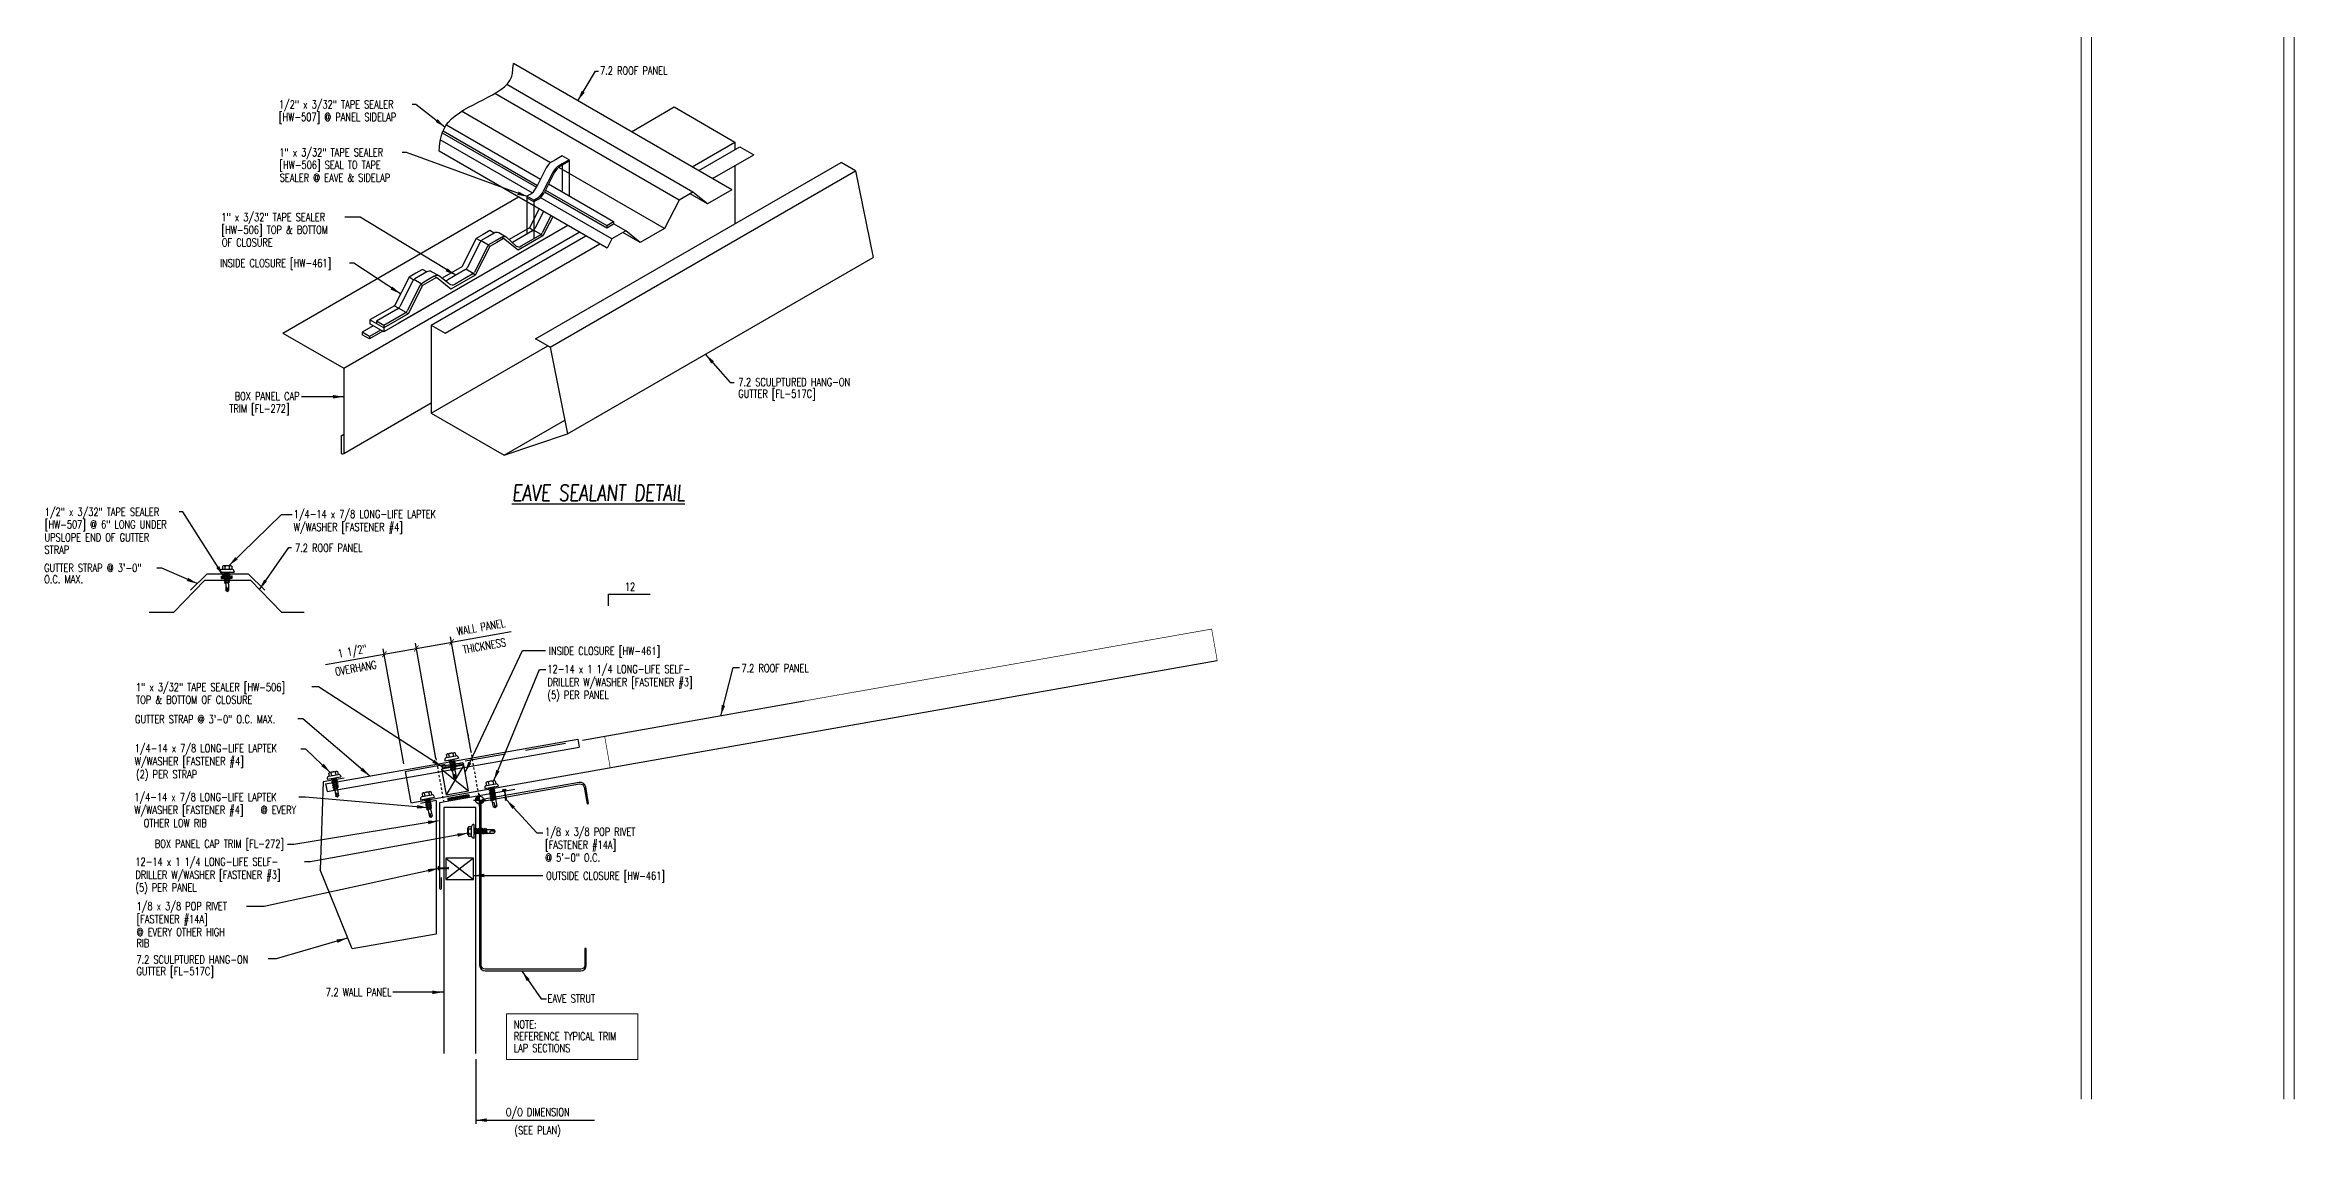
# Model space of a CAD drawing. Header units: inches. Extents: x -33163 to 19162, y -8858 to 30669.
# Drawn here: x -28622.4 to -28517, y -579.9 to -528.8 of the extents above; entities that cross this region are included whole.
import ezdxf
from ezdxf.enums import TextEntityAlignment as Align

# ---------------------------------------------------------------- set-up
doc = ezdxf.new("R2010")
doc.units = ezdxf.units.IN
doc.linetypes.add('DOT2', pattern=[0.125, 0, -0.125])
doc.linetypes.add('HIDDEN', pattern=[9.525, 6.35, -3.175])
doc.layers.get('0').update_dxf_attribs({"color": 9, "lineweight": 0})
doc.layers.add('07 - Roof Panels', color=6, linetype='Continuous', lineweight=30)
for name, color, linetype in [('20 - 7.2 PANEL', 5, 'Continuous'), ('CLOSURE', 8, 'Continuous'), ('DIM', 7, 'Continuous'), ('DIM-DETAILS', 7, 'Continuous'), ('FASTENER', 9, 'Continuous'), ('GRID', 9, 'Continuous'), ('LABEL', 12, 'Continuous'), ('MARK', 1, 'Continuous'), ('PANEL-S', 11, 'Continuous'), ('SEALANT', 11, 'Continuous'), ('SECTION', 11, 'Continuous'), ('STLA', 12, 'Continuous'), ('TAPE', 9, 'Continuous'), ('TEXT', 7, 'Continuous'), ('TRIM', 4, 'Continuous'), ('TRUSS_Geometry', 12, 'Continuous')]:
    doc.layers.add(name, color=color, linetype=linetype)
doc.styles.add('ROMAND', font='romand', dxfattribs={"height": 0.075})
doc.styles.add('TEXT', font='SIMPLEX.shx', dxfattribs={"width": 0.75, "height": 0.375})
doc.styles.add('TEXT1', font='ROMANS.shx', dxfattribs={"width": 0.75, "height": 0.375})
doc.dimstyles.new('DETAIL$7', dxfattribs={"dimscale": 4, "dimtxt": 0.375, "dimasz": 0.125, "dimexe": 0.0625, "dimexo": 0.0625, "dimgap": 0.0625, "dimtad": 1, "dimdec": 4, "dimzin": 3, "dimdsep": 46, "dimlunit": 4, "dimtxsty": 'TEXT', "dimblk": 'ARCHTICK', "dimcen": 0.0625, "dimclrd": 7, "dimclre": 7, "dimclrt": 2, "dimadec": 0, "dimazin": 0, "dimtfac": 0.6, "dimtdec": 4, "dimtmove": 0, "dimatfit": 3, "dimfxl": 1, "dimfrac": 2, "dimtolj": 1, "dimtzin": 0, "dimarcsym": 0})

# ---------------------------------------------------------------- blocks, each defined once
blk = doc.blocks.new('fm4')
at = {"layer": 'FASTENER', "color": 12}
for p, q in [((-0.09, 0.02), (0.09, 0.02)), ((0.06, 0.04), (-0.06, 0.04)), ((-0.01, 0.02), (-0.01, -0.37)), ((0.01, 0.02), (0.01, -0.37)), ((-0.02, -0.45), (0.02, -0.45))]:
    blk.add_line(p, q, dxfattribs=at)
for centre, radius, start, end in [((0, -0.07), 0.123, 119.4777, 136.6143), ((0, -0.07), 0.123, 43.3857, 60.5223), ((0, -0.43), 0.03, 143.7655, 228.4038), ((-0.07, -0.37), 0.0625, 323.7655, 0), ((0.07, -0.37), 0.0625, 180, 216.2345), ((0, -0.43), 0.03, 311.5962, 36.2345)]:
    blk.add_arc(centre, radius, start, end, dxfattribs=at)
blk = doc.blocks.new('FD-F14A')
at = {"layer": 'TEXT', "style": 'TEXT1', "width": 0.75}
for s, p in [('1/8 x 3/8 POP RIVET', (0.005, -0.041)), ('[FASTENER #14A]', (0.005, -0.193))]:
    blk.add_text(s, height=0.09375, dxfattribs=at).set_placement(p)
blk.add_attdef('(QUANTITY)', (0.005, -0.344), '', height=0.0938, dxfattribs=at)
blk = doc.blocks.new('fz9')
at = {"layer": 'FASTENER'}
for p, q in [((-0.32, 0.07), (-0.32, 0.04)), ((-0.32, 0.04), (0.32, 0.04)), ((-0.22, 0.31), (-0.22, 0.17)), ((-0.22, 0.17), (0.22, 0.17)), ((-0.16, 0.34), (0.16, 0.34)), ((-0.14, -0.02), (0.05, 0.04)), ((-0.11, 0.31), (-0.11, 0.17)), ((-0.1, -0.04), (0.14, 0.03)), ((-0.09, 0.04), (0.09, 0.04)), ((-0.09, 0.04), (-0.09, 0)), ((0.09, 0.04), (0.13, 0.04)), ((0.09, 0.02), (0.09, -0.04)), ((0.11, 0.31), (0.11, 0.17)), ((0.14, 0.03), (0.13, 0.04)), ((0.22, 0.31), (0.22, 0.17)), ((0.32, 0.07), (0.32, 0.04)), ((-0.1, -0.04), (-0.14, -0.02)), ((-0.14, -0.11), (0.1, -0.04)), ((-0.1, -0.13), (-0.14, -0.11)), ((-0.14, -0.2), (0.1, -0.13)), ((-0.1, -0.22), (-0.14, -0.2)), ((-0.14, -0.29), (0.1, -0.22)), ((-0.1, -0.31), (-0.14, -0.29)), ((-0.14, -0.38), (0.1, -0.31)), ((-0.1, -0.4), (-0.14, -0.38)), ((-0.14, -0.47), (0.1, -0.4)), ((-0.1, -0.49), (-0.14, -0.47)), ((-0.14, -0.56), (0.1, -0.49)), ((-0.1, -0.58), (-0.14, -0.56)), ((-0.1, -0.13), (0.14, -0.06)), ((-0.1, -0.22), (0.14, -0.15)), ((-0.1, -0.31), (0.14, -0.24)), ((-0.1, -0.4), (0.14, -0.33)), ((-0.1, -0.49), (0.14, -0.42)), ((-0.1, -0.58), (0.14, -0.51)), ((-0.09, -0.03), (-0.09, -0.09)), ((-0.09, -0.12), (-0.09, -0.18)), ((-0.09, -0.21), (-0.09, -0.27)), ((-0.09, -0.3), (-0.09, -0.36)), ((-0.09, -0.39), (-0.09, -0.46)), ((-0.09, -0.49), (-0.09, -0.55)), ((-0.09, -0.58), (-0.09, -0.87)), ((0, -0.93), (-0.09, -0.87)), ((0, -0.91), (0.01, -0.73)), ((0, -0.93), (0.09, -0.87)), ((0.09, -0.07), (0.09, -0.13)), ((0.09, -0.16), (0.09, -0.22)), ((0.09, -0.25), (0.09, -0.32)), ((0.09, -0.35), (0.09, -0.41)), ((0.09, -0.44), (0.09, -0.5)), ((0.09, -0.53), (0.09, -0.87)), ((0.14, -0.06), (0.1, -0.04)), ((0.14, -0.15), (0.1, -0.13)), ((0.14, -0.24), (0.1, -0.22)), ((0.14, -0.33), (0.1, -0.31)), ((0.14, -0.42), (0.1, -0.4)), ((0.14, -0.51), (0.1, -0.49))]:
    blk.add_line(p, q, dxfattribs=at)
for centre, radius, start, end in [((-0.22, 0.07), 0.1, 90, 180), ((-0.16, 0.27), 0.0628, 29.8754, 150.1246), ((0, 0.14), 0.196, 56.9974, 123.0026), ((0.16, 0.27), 0.0628, 29.8754, 150.1246), ((0.22, 0.07), 0.1, 0, 90), ((-0.05, -0.74), 0.0615, 11.1445, 130.906), ((0.05, -0.91), 0.0563, 55.4585, 194.8454)]:
    blk.add_arc(centre, radius, start, end, dxfattribs=at)
blk = doc.blocks.new('wp')
at = {"layer": 'SECTION'}
for p, q in [((-0.096, 0), (0.096, 0)), ((0, -0.096), (0, 0.096))]:
    blk.add_line(p, q, dxfattribs=at)
at = {"layer": 'SECTION', "const_width": 0.0625}
for points in [[(0, 0.031, 0.414214), (-0.031, 0, 1)], [(0, -0.031, 0.414214), (0.031, 0, 1)]]:
    blk.add_lwpolyline(points, format="xyb", dxfattribs=at)
at = {"layer": 'SECTION'}
blk.add_circle((0, 0), 0.0625, dxfattribs=at)
blk = doc.blocks.new('_ArchTick')
at = {"color": 0, "linetype": 'ByBlock', "const_width": 0.15}
blk.add_lwpolyline([(-0.5, -0.5), (0.5, 0.5)], dxfattribs=at)
blk = doc.blocks.new('A$C30686E82')
for p, q in [((-2.71, 0.76), (3.44, 0.76)), ((-2.71, 0.76), (-2.71, -1.38)), ((3.44, 0.76), (3.44, -1.38)), ((-2.71, -1.38), (3.44, -1.38))]:
    blk.add_line(p, q)
at = {"layer": 'TEXT', "style": 'TEXT1', "width": 0.75}
for s, p in [('NOTE:', (-2.37, 0.08)), ('REFERENCE TYPICAL TRIM', (-2.37, -0.48)), ('LAP SECTIONS', (-2.37, -1.03))]:
    blk.add_text(s, height=0.375, dxfattribs=at).set_placement(p)
blk = doc.blocks.new('slopl1')
at = {"layer": 'MARK', "color": 6}
blk.add_lwpolyline([(0, 0), (0, 0.137), (0.487, 0.137)], dxfattribs=at)
at = {"layer": 'MARK', "color": 2, "style": 'TEXT1', "width": 0.75}
blk.add_text('12', height=0.0938, dxfattribs=at).set_placement((0.191, 0.178))
blk.add_attdef('SLOPL1', text='', height=0.0938, dxfattribs=at).set_placement((-0.055, 0.024), align=Align.RIGHT)
blk = doc.blocks.new('FD-F4')
at = {"layer": 'TEXT', "style": 'TEXT1', "width": 0.75}
for s, p in [('1/4-14 x 7/8 LONG-LIFE LAPTEK', (0.005, -0.041)), ('W/WASHER [FASTENER #4]', (0.005, -0.193))]:
    blk.add_text(s, height=0.09375, dxfattribs=at).set_placement(p)
blk.add_attdef('(QUANTITY)', (1.485, -0.193), '', height=0.0938, dxfattribs=at)
blk = doc.blocks.new('FD-F3')
at = {"layer": 'TEXT', "style": 'TEXT1', "width": 0.75}
for s, p in [('12-14 x 1 1/4 LONG-LIFE SELF-', (0.005, -0.041)), ('DRILLER W/WASHER [FASTENER #3]', (0.005, -0.193))]:
    blk.add_text(s, height=0.09375, dxfattribs=at).set_placement(p)
blk.add_attdef('(QUANTITY)', (0.005, -0.344), '', height=0.0938, dxfattribs=at)
blk = doc.blocks.new('A$C6938402A')
at = {"layer": 'TAPE'}
h = blk.add_hatch(dxfattribs=at)
h.set_pattern_fill('DOTS', color=256, scale=0.35, angle=270, style=0)
h.set_pattern_definition([(270, (-22.332364, -26.379487), (0.021875, -0.0109375), [0, -0.021875])])
h.paths.add_polyline_path([(-0.56, -0.04), (-0.55, -0.13), (0.44, 0.04), (0.42, 0.13)])
at = {"layer": 'SEALANT'}
for p, q in [((-0.56, -0.04), (0.42, 0.13)), ((-0.55, -0.13), (0.44, 0.04)), ((0.42, 0.13), (0.44, 0.04)), ((-0.56, -0.04), (-0.55, -0.13))]:
    blk.add_line(p, q, dxfattribs=at)
blk = doc.blocks.new('LAY-LAB')
at = {"layer": 'LABEL', "color": 6, "style": 'ROMAND', "oblique": 5, "width": 0.75}
blk.add_attdef('LAY-LAB', (0.017, 0.036), '', height=0.188, dxfattribs=at)
blk = doc.blocks.new('A$C737C3CF5')
at = {"layer": 'TRIM'}
for p, q in [((-7.74, 1.6), (4.08, 3.68)), ((-7.67, 1.23), (4.15, 3.31)), ((4.08, 3.68), (4.15, 3.31)), ((-7.74, 1.6), (-7.67, 1.23))]:
    blk.add_line(p, q, dxfattribs=at)
blk = doc.blocks.new('fz5')
at = {"layer": 'FASTENER'}
for p, q in [((-0.33, 0.07), (-0.33, 0.04)), ((-0.33, 0.04), (0.32, 0.04)), ((-0.23, 0.17), (0.21, 0.17)), ((-0.22, 0.31), (-0.22, 0.17)), ((-0.16, 0.34), (0.16, 0.34)), ((-0.14, -0.01), (0.04, 0.04)), ((-0.11, 0.31), (-0.11, 0.17)), ((-0.11, -0.03), (0.14, 0.04)), ((-0.09, 0.04), (-0.09, 0)), ((-0.09, 0.04), (0.08, 0.04)), ((0.08, 0.04), (0.13, 0.04)), ((0.08, 0.02), (0.08, -0.04)), ((0.1, 0.31), (0.1, 0.17)), ((0.14, 0.04), (0.13, 0.04)), ((0.21, 0.31), (0.21, 0.17)), ((0.32, 0.07), (0.32, 0.04)), ((-0.11, -0.03), (-0.14, -0.01)), ((-0.14, -0.1), (0.1, -0.04)), ((-0.11, -0.13), (-0.14, -0.1)), ((-0.14, -0.2), (0.1, -0.13)), ((-0.11, -0.22), (-0.14, -0.2)), ((-0.14, -0.29), (0.1, -0.22)), ((-0.11, -0.31), (-0.14, -0.29)), ((-0.14, -0.38), (0.1, -0.31)), ((-0.11, -0.4), (-0.14, -0.38)), ((-0.12, -0.46), (0.09, -0.4)), ((-0.09, -0.48), (-0.12, -0.46)), ((-0.11, -0.13), (0.14, -0.06)), ((-0.11, -0.22), (0.14, -0.15)), ((-0.11, -0.31), (0.14, -0.24)), ((-0.11, -0.4), (0.14, -0.33)), ((-0.09, -0.03), (-0.09, -0.09)), ((-0.09, -0.12), (-0.09, -0.18)), ((-0.08, -0.27), (-0.09, -0.21)), ((-0.09, -0.48), (0.12, -0.42)), ((-0.08, -0.36), (-0.08, -0.3)), ((-0.07, -0.45), (-0.08, -0.39)), ((-0.07, -0.52), (-0.07, -0.48)), ((-0.07, -0.52), (-0.07, -0.82)), ((0, -0.87), (-0.07, -0.82)), ((0, -0.85), (0.01, -0.71)), ((0, -0.87), (0.06, -0.82)), ((0.06, -0.52), (0.07, -0.44)), ((0.06, -0.52), (0.06, -0.82)), ((0.07, -0.41), (0.07, -0.35)), ((0.08, -0.07), (0.08, -0.13)), ((0.08, -0.16), (0.08, -0.21)), ((0.08, -0.22), (0.08, -0.21)), ((0.08, -0.32), (0.08, -0.25)), ((0.12, -0.42), (0.09, -0.4)), ((0.14, -0.06), (0.1, -0.04)), ((0.14, -0.15), (0.1, -0.13)), ((0.14, -0.24), (0.1, -0.22)), ((0.14, -0.33), (0.1, -0.31))]:
    blk.add_line(p, q, dxfattribs=at)
for centre, radius, start, end in [((-0.23, 0.07), 0.1, 90, 180), ((-0.16, 0.27), 0.0628, 29.8754, 150.1246), ((0, 0.14), 0.196, 56.9974, 123.0026), ((0.16, 0.27), 0.0628, 29.8754, 150.1246), ((0.22, 0.07), 0.1, 0, 90), ((-0.04, -0.72), 0.0461, 11.1445, 130.906), ((0.04, -0.85), 0.0422, 55.4585, 194.8454), ((0.07, -0.52), 0.01, 175.9484, 180)]:
    blk.add_arc(centre, radius, start, end, dxfattribs=at)
blk = doc.blocks.new('A$C22B817AC')
at = {"layer": 'TAPE'}
h = blk.add_hatch(dxfattribs=at)
h.set_pattern_fill('DOTS', color=256, scale=0.35, angle=270, style=0)
h.set_pattern_definition([(270, (-46.173024, -15.338993), (0.021875, -0.0109375), [0, -0.021875])])
h.paths.add_polyline_path([(-1.95, 1.16), (-1.93, 1.27), (-2.42, 1.35), (-2.44, 1.24)])
for p, q in [((-2.44, 1.24), (-2.42, 1.35)), ((-2.44, 1.24), (-1.95, 1.16)), ((-2.42, 1.35), (-1.93, 1.27)), ((-1.95, 1.16), (-1.93, 1.27))]:
    blk.add_line(p, q, dxfattribs=at)

msp = doc.modelspace()

# ---------------------------------------------------------------- linework, layer by layer
at = {"layer": '07 - Roof Panels', "const_width": 0.03}
msp.add_lwpolyline([(-28595.87665, -562.64807), (-28567.43222, -557.63255), (-28567.69269, -556.15534), (-28596.13712, -561.17086)], close=True, dxfattribs=at)
at = {"layer": '20 - 7.2 PANEL'}
for p, q in [((-28605.21987, -564.29553), (-28567.43222, -557.63255)), ((-28597.1805, -561.35483), (-28586.7939, -559.52339)), ((-28605.48034, -562.81832), (-28605.21987, -564.29553)), ((-28602.16765, -564.51096), (-28603.66765, -564.51096)), ((-28603.66765, -564.51096), (-28603.66765, -576.03133)), ((-28602.16765, -576.03133), (-28602.16765, -564.51096))]:
    msp.add_line(p, q, dxfattribs=at)
at = {"layer": '20 - 7.2 PANEL', "linetype": 'HIDDEN', "ltscale": 0.3}
msp.add_line((-28605.48034, -562.81832), (-28597.1805, -561.35483), dxfattribs=at)
at = {"layer": 'CLOSURE'}
for p, q in [((-28597.85745, -537.25712), (-28605.81508, -541.85146)), ((-28599.66164, -537.36127), (-28600.615, -537.9117)), ((-28599.47902, -537.48375), (-28599.67639, -537.36979)), ((-28599.2089, -536.47686), (-28599.66164, -537.36127)), ((-28598.5674, -536.84723), (-28599.02687, -537.74479)), ((-28602.15362, -537.86252), (-28602.83488, -539.19335)), ((-28601.51886, -538.24604), (-28602.20012, -539.57687)), ((-28601.82886, -537.67502), (-28602.15362, -537.86252)), ((-28601.95322, -537.97822), (-28602.15362, -537.86252)), ((-28601.51886, -537.49604), (-28601.82886, -537.67502)), ((-28601.51886, -538.24604), (-28601.6016, -538.19826)), ((-28601.31846, -537.61174), (-28601.51886, -537.49604)), ((-28601.1941, -538.05854), (-28601.51886, -538.24604)), ((-28600.86934, -537.87104), (-28601.1941, -538.05854)), ((-28600.86934, -537.87104), (-28600.97126, -537.81219)), ((-28600.18807, -538.41521), (-28600.86934, -537.87104)), ((-28599.02687, -537.74479), (-28600.18807, -538.41521)), ((-28599.02687, -537.74479), (-28599.13182, -537.6842)), ((-28604.97845, -539.49344), (-28605.30321, -539.68094)), ((-28604.66845, -539.31446), (-28604.97845, -539.49344)), ((-28604.46805, -539.43016), (-28604.66845, -539.31446)), ((-28602.83488, -539.19335), (-28603.75198, -539.72283)), ((-28602.20012, -539.57687), (-28602.30507, -539.51628)), ((-28605.30321, -539.68094), (-28605.98447, -541.01176)), ((-28604.66845, -540.06446), (-28605.34971, -541.39528)), ((-28605.10281, -539.79664), (-28605.30321, -539.68094)), ((-28604.66845, -540.06446), (-28604.7512, -540.01668)), ((-28604.34369, -539.87696), (-28604.66845, -540.06446)), ((-28604.01893, -539.68946), (-28604.34369, -539.87696)), ((-28604.01893, -539.68946), (-28604.12085, -539.63061)), ((-28603.33767, -540.23363), (-28604.01893, -539.68946)), ((-28602.20012, -539.57687), (-28603.33767, -540.23363)), ((-28605.98447, -541.01176), (-28607.13678, -541.67705)), ((-28606.48726, -542.05205), (-28607.13678, -541.67705)), ((-28607.13678, -541.67705), (-28607.13678, -541.86455)), ((-28604.34369, -541.00196), (-28606.48726, -542.23955)), ((-28605.34971, -541.39528), (-28606.48726, -542.05205)), ((-28605.80186, -541.13424), (-28605.99923, -541.02028)), ((-28605.34971, -541.39528), (-28605.45466, -541.33469)), ((-28606.48726, -542.23955), (-28607.13678, -541.86455)), ((-28606.48726, -542.05205), (-28606.48726, -542.23955)), ((-28602.72923, -562.53387), (-28603.77497, -562.71826)), ((-28603.77497, -562.71826), (-28603.56267, -563.92226)), ((-28603.77497, -562.71826), (-28602.51694, -563.73787)), ((-28602.72923, -562.53387), (-28603.56267, -563.92226)), ((-28602.51694, -563.73787), (-28602.72923, -562.53387)), ((-28603.56267, -563.92226), (-28602.51694, -563.73787)), ((-28603.57708, -566.88275), (-28603.57708, -567.88275)), ((-28602.27892, -566.88275), (-28603.57708, -566.88275)), ((-28603.57708, -566.88275), (-28602.27892, -567.88275)), ((-28602.27892, -566.88275), (-28603.57708, -567.88275)), ((-28602.27892, -567.88275), (-28602.27892, -566.88275)), ((-28603.57708, -567.88275), (-28602.27892, -567.88275))]:
    msp.add_line(p, q, dxfattribs=at)
at = {"layer": 'DIM', "color": 7}
msp.add_line((-28602.16765, -576.29561), (-28602.16765, -579.32889), dxfattribs=at)
at = {"layer": 'DIM-DETAILS', "linetype": 'DOT2', "ltscale": 0.3}
msp.add_line((-28602.03517, -563.9166), (-28602.53882, -561.06026), dxfattribs=at)
msp.add_lwpolyline([(-28604.04148, -562.20237), (-28603.67783, -564.26476)], dxfattribs=at)
at = {"layer": 'GRID', "ltscale": 0.1}
for p, q in [((-28599.78117, -535.95233), (-28599.78117, -537.66168)), ((-28599.45641, -536.06951), (-28599.45641, -537.87509))]:
    msp.add_line(p, q, dxfattribs=at)
at = {"layer": 'PANEL-S'}
for p, q in [((-28590.18299, -535.57713), (-28600.41148, -529.67172)), ((-28592.65132, -536.06473), (-28601.28962, -531.0774)), ((-28592.0018, -535.68973), (-28600.72597, -530.65282)), ((-28598.67148, -534.31314), (-28602.83898, -531.90703)), ((-28599.53598, -535.72671), (-28603.83689, -533.24357)), ((-28596.02271, -538.31641), (-28603.89233, -533.77289)), ((-28593.33259, -537.39555), (-28598.28719, -534.53501)), ((-28595.80092, -537.88314), (-28599.15208, -535.94835)), ((-28592.65132, -536.06473), (-28593.33259, -537.39555)), ((-28592.0018, -535.68973), (-28592.65132, -536.06473)), ((-28591.32054, -536.2339), (-28592.13244, -535.76515)), ((-28591.32054, -536.2339), (-28592.0018, -535.68973)), ((-28590.18299, -535.57713), (-28591.32054, -536.2339)), ((-28595.1514, -537.50814), (-28595.71669, -537.18177)), ((-28593.33259, -537.39555), (-28594.47013, -538.05232)), ((-28595.80092, -537.88314), (-28596.02271, -538.31641)), ((-28595.47616, -537.69564), (-28595.80092, -537.88314)), ((-28595.1514, -537.50814), (-28595.47616, -537.69564)), ((-28594.47013, -538.05232), (-28595.28203, -537.58357)), ((-28594.47013, -538.05232), (-28595.1514, -537.50814))]:
    msp.add_line(p, q, dxfattribs=at)
msp.add_lwpolyline([(-28617.47285, -555.36411), (-28616.33065, -555.36411), (-28614.87665, -553.86411), (-28612.73065, -553.86411), (-28611.27665, -555.36411), (-28610.2198, -555.36411)], dxfattribs=at)
msp.add_open_spline([(-28603.89233, -533.77289), (-28603.87967, -533.26122), (-28603.50219, -531.66529), (-28600.54931, -531.15251), (-28600.44286, -530.03135), (-28600.41148, -529.67172)], degree=3, knots=[1.992041135, 1.992041135, 1.992041135, 1.992041135, 3.983179834, 8.842634355, 9.55500093, 9.55500093, 9.55500093, 9.55500093], dxfattribs=at)
at = {"layer": 'SEALANT'}
for p, q in [((-28596.04145, -537.36927), (-28595.71669, -537.18177)), ((-28596.04145, -537.25158), (-28596.04145, -537.36927))]:
    msp.add_line(p, q, dxfattribs=at)
at = {"layer": 'STLA'}
msp.add_lwpolyline([(-28596.88891, -564.32531), (-28597.02571, -563.54948, 0.414213562), (-28597.32946, -563.3368), (-28601.77861, -564.1213, 0.363970234), (-28601.99528, -564.37952), (-28601.99528, -571.89731, 0.414213562), (-28601.73308, -572.15951), (-28597.25748, -572.15951, 0.414213562), (-28596.99528, -571.89731), (-28596.99528, -571.10951), (-28597.06998, -571.10951), (-28597.06998, -571.89731, -0.414213562), (-28597.25748, -572.08481), (-28601.73308, -572.08481, -0.414213562), (-28601.92058, -571.89731), (-28601.92058, -564.37952, -0.363970234), (-28601.76564, -564.19487), (-28597.31649, -563.41036, -0.414213562), (-28597.09928, -563.56245), (-28596.96248, -564.33829)], format="xyb", close=True, dxfattribs=at)
at = {"layer": 'TAPE'}
for p, q in [((-28603.74637, -532.92083), (-28599.33756, -535.46626)), ((-28603.70793, -532.82533), (-28599.29105, -535.37542)), ((-28603.5507, -532.54111), (-28599.14288, -535.08597)), ((-28598.44753, -534.17454), (-28598.58056, -534.25134)), ((-28598.12277, -533.98704), (-28598.44753, -534.17454)), ((-28597.79801, -534.17454), (-28598.12277, -533.98704)), ((-28597.79801, -534.17454), (-28598.12277, -534.36204)), ((-28597.79801, -534.24485), (-28598.12277, -534.43235)), ((-28597.79801, -534.17454), (-28597.79801, -534.24485)), ((-28597.79801, -534.24485), (-28597.79801, -535.86243)), ((-28598.87317, -534.55911), (-28599.35268, -535.4958)), ((-28598.54841, -534.74661), (-28599.02792, -535.6833)), ((-28598.49653, -534.78696), (-28598.97603, -535.72365)), ((-28598.76212, -535.3058), (-28595.71669, -537.06408)), ((-28598.12277, -534.36204), (-28598.2558, -534.43884)), ((-28598.07089, -534.40239), (-28598.20392, -534.4792)), ((-28598.12277, -534.43235), (-28598.12277, -535.64902)), ((-28599.64529, -535.80356), (-28599.78117, -535.88201)), ((-28599.45641, -536.06951), (-28599.78117, -535.88201)), ((-28599.78117, -535.88201), (-28599.78117, -535.95233)), ((-28599.45641, -536.13983), (-28599.78117, -535.95233)), ((-28599.32053, -535.99106), (-28599.45641, -536.06951)), ((-28599.26864, -536.03142), (-28599.45641, -536.13983)), ((-28599.45641, -536.06951), (-28599.45641, -536.13983)), ((-28598.9568, -535.68609), (-28596.04145, -537.36927)), ((-28598.9103, -535.59525), (-28596.04145, -537.25158)), ((-28599.00085, -536.59698), (-28599.41353, -537.40315)), ((-28598.65365, -536.79744), (-28599.06633, -537.60361)), ((-28596.04145, -537.25158), (-28595.71669, -537.06408)), ((-28595.71669, -537.06408), (-28595.71669, -537.18177)), ((-28601.97277, -538.03578), (-28602.58678, -539.23523)), ((-28601.62557, -538.23623), (-28602.23958, -539.43568)), ((-28601.5795, -538.17307), (-28601.9267, -537.97261)), ((-28601.61438, -537.78259), (-28601.87523, -537.93319)), ((-28601.3191, -537.61211), (-28601.61438, -537.78259)), ((-28601.26718, -537.98304), (-28601.52803, -538.13365)), ((-28600.9719, -537.81256), (-28601.26718, -537.98304)), ((-28600.74716, -537.79983), (-28601.09435, -537.59937)), ((-28600.27582, -538.21846), (-28600.72896, -537.80864)), ((-28599.51107, -537.50574), (-28600.45884, -538.05294)), ((-28599.16387, -537.7062), (-28600.06403, -538.2259)), ((-28599.11782, -537.67202), (-28599.46502, -537.47156)), ((-28604.46869, -539.43053), (-28604.76398, -539.60101)), ((-28603.89675, -539.61825), (-28604.24395, -539.41779)), ((-28602.68432, -539.33782), (-28603.49196, -539.80411)), ((-28602.33712, -539.53827), (-28603.14476, -540.00456)), ((-28602.29321, -539.50608), (-28602.64041, -539.30562)), ((-28605.12236, -539.8542), (-28605.73637, -541.05365)), ((-28604.77516, -540.05465), (-28605.38917, -541.2541)), ((-28604.7291, -539.99149), (-28605.0763, -539.79103)), ((-28604.76398, -539.60101), (-28605.02483, -539.75161)), ((-28604.41678, -539.80146), (-28604.67763, -539.95206)), ((-28604.12149, -539.63098), (-28604.41678, -539.80146)), ((-28603.42578, -539.98339), (-28603.84047, -539.65215)), ((-28605.83391, -541.15623), (-28606.83446, -541.7339)), ((-28605.48671, -541.35669), (-28606.48726, -541.93436)), ((-28605.44281, -541.3245), (-28605.79001, -541.12404)), ((-28606.98562, -541.95182), (-28607.5023, -542.25013)), ((-28607.1551, -542.45058), (-28607.5023, -542.25013)), ((-28607.5023, -542.25013), (-28607.5023, -542.36782)), ((-28607.1551, -542.56827), (-28607.5023, -542.36782)), ((-28606.63842, -542.15227), (-28607.1551, -542.45058)), ((-28606.53649, -542.21112), (-28607.1551, -542.56827)), ((-28607.1551, -542.45058), (-28607.1551, -542.56827)), ((-28606.48726, -541.93436), (-28606.83446, -541.7339)), ((-28606.83446, -541.7339), (-28606.83446, -541.85159)), ((-28606.48726, -541.93436), (-28606.48726, -542.05205))]:
    msp.add_line(p, q, dxfattribs=at)
for centre, radius, start, end in [((-28598.20556, -534.90086), 0.75, 120, 152.8916441), ((-28597.8808, -535.08836), 0.75, 120, 152.8916441), ((-28597.82892, -535.12872), 0.75, 120, 152.8916441), ((-28600.02029, -535.15404), 0.75, 300, 332.8916441), ((-28599.69553, -535.34154), 0.75, 300, 332.8916441), ((-28599.64364, -535.3819), 0.75, 300, 332.8916441), ((-28599.63607, -537.28923), 0.25, 300, 332.8916441), ((-28601.75023, -538.1497), 0.25, 120, 152.8916441), ((-28601.40303, -538.35015), 0.25, 120, 152.8916441), ((-28601.1941, -537.82861), 0.25, 66.4851635, 120), ((-28600.8469, -538.02907), 0.25, 61.8506272, 120), ((-28600.16472, -538.07409), 0.18217, 232.421768, 303.5534249), ((-28599.28887, -537.48969), 0.25, 300, 332.8916441), ((-28604.34369, -539.64703), 0.25, 66.4851635, 120), ((-28602.80932, -539.12131), 0.25, 300, 332.8916441), ((-28602.46212, -539.32176), 0.25, 300, 332.8916441), ((-28604.89983, -539.96812), 0.25, 120, 152.8916441), ((-28604.55263, -540.16857), 0.25, 120, 152.8916441), ((-28603.99649, -539.84749), 0.25, 51.3832507, 120), ((-28603.61696, -539.5876), 0.25, 271.9423932, 300), ((-28603.26976, -539.78805), 0.25, 231.3832507, 300), ((-28605.95891, -540.93973), 0.25, 300, 332.8916441), ((-28605.61171, -541.14018), 0.25, 300, 332.8916441)]:
    msp.add_arc(centre, radius, start, end, dxfattribs=at)
at = {"layer": 'TEXT', "color": 7}
for p, q in [((-28603.31112, -556.7696), (-28600.51237, -556.26844)), ((-28609.21439, -557.81796), (-28604.96301, -557.06531)), ((-28605.54188, -562.46933), (-28606.50757, -557.0862)), ((-28604.04029, -562.20899), (-28605.00717, -556.81924)), ((-28604.04148, -562.20237), (-28605.00717, -556.81924)), ((-28604.96301, -557.06531), (-28603.28887, -556.76484)), ((-28604.96301, -557.06531), (-28603.55434, -556.81249)), ((-28602.38841, -561.91329), (-28603.35529, -556.52354))]:
    msp.add_line(p, q, dxfattribs=at)
at = {"layer": 'TRIM'}
for p, q in [((-28594.88423, -532.86288), (-28592.87969, -531.70556)), ((-28592.87969, -531.70556), (-28590.0301, -533.35077)), ((-28599.37796, -542.56564), (-28585.05851, -534.2983)), ((-28592.03464, -534.50809), (-28590.0301, -533.35077)), ((-28591.72538, -534.68664), (-28589.79493, -533.57209)), ((-28591.07586, -535.06164), (-28589.14542, -533.94709)), ((-28590.0301, -533.35077), (-28590.0301, -533.70786)), ((-28589.79493, -533.57209), (-28589.14542, -533.94709)), ((-28584.37516, -534.69283), (-28585.05851, -534.2983)), ((-28598.69461, -542.96017), (-28584.37516, -534.69283)), ((-28590.0301, -534.45786), (-28590.0301, -537.16865)), ((-28584.37516, -534.69283), (-28583.55394, -538.7512)), ((-28611.21309, -542.29035), (-28600.17637, -535.91829)), ((-28608.3635, -543.93556), (-28597.32678, -537.56351)), ((-28604.26081, -541.92397), (-28597.01752, -537.74205)), ((-28603.61129, -542.29897), (-28596.368, -538.11705)), ((-28597.87339, -547.01854), (-28583.55394, -538.7512)), ((-28611.21309, -542.29035), (-28608.3635, -543.93556)), ((-28604.26081, -541.92397), (-28604.26081, -546.04897)), ((-28604.26081, -541.92397), (-28603.61129, -542.29897)), ((-28598.69461, -542.96017), (-28599.37796, -542.56564)), ((-28604.26081, -546.04897), (-28598.80273, -542.89774)), ((-28598.69461, -542.96017), (-28597.87339, -547.01854)), ((-28608.3635, -543.93556), (-28608.3635, -547.92787)), ((-28608.3635, -547.92787), (-28604.26081, -545.55918)), ((-28604.26081, -546.04897), (-28600.85083, -548.01772)), ((-28600.85083, -548.01772), (-28598.00382, -546.37399)), ((-28608.48742, -547.10147), (-28608.3635, -547.02993)), ((-28608.48742, -547.10147), (-28608.48742, -547.87565)), ((-28600.85083, -548.01772), (-28597.87339, -547.01854)), ((-28614.76603, -553.57093), (-28615.5398, -554.33698)), ((-28614.76603, -553.57093), (-28612.84128, -553.57093)), ((-28612.84128, -553.57093), (-28612.06751, -554.33698)), ((-28609.32707, -563.3139), (-28609.47058, -567.42342)), ((-28608.33848, -563.13959), (-28609.32707, -563.3139)), ((-28604.03292, -564.18756), (-28604.77153, -564.3178)), ((-28604.03292, -564.18756), (-28604.03292, -570.43756)), ((-28607.97215, -571.13215), (-28609.47058, -567.42342)), ((-28604.03292, -570.43756), (-28607.97215, -571.13215))]:
    msp.add_line(p, q, dxfattribs=at)
msp.add_lwpolyline([(-28600.33948, -563.66465), (-28603.87675, -564.28837), (-28603.87675, -568.28837, 0.882710924), (-28603.783, -568.28837), (-28603.783, -567.78837)], format="xyb", dxfattribs=at)
msp.add_arc((-28608.41946, -547.88754), 0.06898, 170.0782549, 324.2188181, dxfattribs=at)
at = {"layer": 'TRUSS_Geometry', "lineweight": 13}
for points in [[(-28526.94964, -578.17315), (-28526.94964, -434.86651), (-28526.46966, -434.86651)], [(-28526.46966, -578.17315), (-28526.46966, -434.86651), (-28517.45632, -434.86651), (-28516.97634, -434.86651), (-28516.97634, -578.17315)], [(-28517.45632, -578.17315), (-28517.45632, -434.86651)]]:
    msp.add_lwpolyline(points, dxfattribs=at)

# ---------------------------------------------------------------- block references
msp.add_blockref('A$C30686E82', (-28598.0283, -574.93353))
at = {"layer": '20 - 7.2 PANEL'}
msp.add_blockref('A$C737C3CF5', (-28601.47658, -564.99784), dxfattribs=at)
at = {"layer": 'FASTENER'}
msp.add_blockref('fz5', (-28613.82399, -553.52276), dxfattribs=at)
for name, p, rotation in [('fz5', (-28603.28848, -562.30258), 9.99999999999983), ('fz5', (-28608.80434, -563.17303), 9.99999999999983), ('fz5', (-28604.42421, -564.12658), 9.99999999999983), ('fz9', (-28601.42857, -563.60474), 9.999999999999792), ('fm4', (-28600.83692, -563.71493), 9.99999999999987), ('fz9', (-28602.20371, -565.6265), 90), ('fm4', (-28603.9027, -567.35195), 90)]:
    msp.add_blockref(name, p, dxfattribs=dict(at, rotation=rotation))
at = {"layer": 'LABEL', "xscale": 4, "yscale": 4, "zscale": 4}
msp.add_blockref('LAY-LAB', (-28600.53541, -550.29034), dxfattribs=at).add_auto_attribs({'LAY-LAB': '%%UEAVE SEALANT DETAIL'})
at = {"layer": 'MARK', "xscale": 4, "yscale": 4, "zscale": 4}
msp.add_blockref('slopl1', (-28595.954, -555.07297), dxfattribs=at)
at = {"layer": 'TEXT'}
for name, p, xscale, yscale, zscale in [('FD-F4', (-28610.72611, -550.79135), 4, 4, 4), ('FD-F4', (-28618.17822, -561.75849), 4, 4, 4), ('wp', (-28601.99536, -564.16624), 3, 3, 3)]:
    msp.add_blockref(name, p, dxfattribs=dict(at, xscale=xscale, yscale=yscale, zscale=zscale))
at = {"layer": 'TEXT', "rotation": 10}
msp.add_blockref('A$C22B817AC', (-28611.4694, -554.58247), dxfattribs=at)
at = {"layer": 'TEXT', "color": 7}
for p, xscale, yscale, zscale, rotation in [((-28606.46341, -557.33226), 0.2499999999999998, 0.2499999999999998, 0.2499999999999998, 190.174652240199), ((-28604.96301, -557.06531), 0.2499999999999999, 0.2499999999999999, 0.2499999999999999, 190.174652240199), ((-28604.96301, -557.06531), 0.25, 0.25, 0.25, 10.17465224019912), ((-28603.31112, -556.7696), 0.2499999999999998, 0.2499999999999998, 0.2499999999999998, 10.17465224019914)]:
    msp.add_blockref('_ArchTick', p, dxfattribs=dict(at, xscale=xscale, yscale=yscale, zscale=zscale, rotation=rotation))
at = {"layer": 'TEXT', "xscale": 4, "yscale": 4, "zscale": 4}
for name, p, values in [('FD-F3', (-28598.83735, -558.05248), {'(QUANTITY)': '(5) PER PANEL'}), ('FD-F4', (-28618.19416, -564.04316), {'(QUANTITY)': '@ EVERY'}), ('FD-F14A', (-28598.94767, -565.67157), {'(QUANTITY)': '@ 5\'-0" O.C.'}), ('FD-F3', (-28618.14548, -567.07451), {'(QUANTITY)': '(5) PER PANEL'}), ('FD-F14A', (-28618.08697, -569.15443), {'(QUANTITY)': '@ EVERY OTHER HIGH'})]:
    msp.add_blockref(name, p, dxfattribs=at).add_auto_attribs(values)
at = {"layer": 'TEXT'}
for p in [(-28603.19573, -562.52721), (-28602.93112, -564.02787)]:
    msp.add_blockref('A$C6938402A', p, dxfattribs=at)

# ---------------------------------------------------------------- texts
at = {"layer": 'TEXT', "style": 'TEXT1', "width": 0.75}
for s, p in [('7.2 ROOF PANEL', (-28596.35305, -530.19008)), ('[HW-507] @ PANEL SIDELAP', (-28611.39761, -532.36154)), ('1/2" x 3/32" TAPE SEALER ', (-28611.39761, -531.77163)), ('[HW-506] SEAL TO TAPE', (-28611.37848, -534.60643)), ('1" x 3/32" TAPE SEALER ', (-28611.37848, -534.01651)), ('SEALER @ EAVE & SIDELAP', (-28611.36029, -535.20339)), ('[HW-506] TOP & BOTTOM', (-28614.09348, -537.64228)), ('1" x 3/32" TAPE SEALER ', (-28614.09348, -537.05236)), ('OF CLOSURE', (-28614.0753, -538.23924)), ('INSIDE CLOSURE [HW-461]', (-28614.15765, -539.20127)), ('7.2 SCULPTURED HANG-ON', (-28589.87642, -544.77498)), ('GUTTER [FL-517C]', (-28589.87642, -545.31928)), ('[HW-507] @ 6" LONG UNDER', (-28622.37158, -551.44394)), ('1/2" x 3/32" TAPE SEALER ', (-28622.37158, -550.85403)), ('UPSLOPE END OF GUTTER', (-28622.38312, -552.05277)), ('7.2 ROOF PANEL', (-28610.64534, -552.54002)), ('GUTTER STRAP @ 3\'-0"', (-28622.39809, -553.47988)), ('STRAP', (-28622.38617, -552.63025)), ('O.C. MAX.', (-28622.39809, -554.01292)), ('INSIDE CLOSURE [HW-461]', (-28598.74786, -557.36696)), ('7.2 ROOF PANEL', (-28589.7285, -558.17351)), ('TOP & BOTTOM OF CLOSURE', (-28618.09429, -559.65351)), ('1" x 3/32" TAPE SEALER [HW-506]', (-28618.09429, -559.06359)), ('GUTTER STRAP @ 3\'-0" O.C. MAX.', (-28618.14267, -560.56389)), ('(2) PER STRAP', (-28618.09151, -563.14129)), ('OUTSIDE CLOSURE [HW-461]', (-28598.88128, -567.89656)), ('RIB', (-28618.07697, -571.05266)), ('7.2 SCULPTURED HANG-ON', (-28618.07697, -571.82196)), ('GUTTER [FL-517C]', (-28618.07697, -572.36626)), ('EAVE STRUT', (-28598.81379, -573.6444)), ('O/O DIMENSION', (-28600.76591, -578.96293)), ('(SEE PLAN)', (-28600.363, -579.81658))]:
    msp.add_text(s, height=0.375, dxfattribs=at).set_placement(p)
for s, p in [('TRIM [FL-272]', (-28610.90268, -546.01769)), ('BOX PANEL CAP ', (-28610.24292, -545.4376)), ('OTHER LOW RIB', (-28614.78287, -565.42835)), ('BOX PANEL CAP TRIM [FL-272]', (-28611.16242, -566.39561)), ('7.2 WALL PANEL', (-28606.12971, -573.35142))]:
    msp.add_text(s, height=0.375, dxfattribs=at).set_placement(p, align=Align.RIGHT)
at = {"layer": 'TEXT', "color": 2, "char_height": 0.375, "attachment_point": 5, "rotation": 10.1746522, "style": 'TEXT1'}
for s, insert in [('\\A1;WALL PANEL', (-28601.92839, -556.06537)), ('\\A1;1 1/2"', (-28607.95119, -557.24381)), ('\\A1;THICKNESS', (-28601.77368, -556.94275)), ('\\A1;OVERHANG', (-28607.80047, -557.98488))]:
    msp.add_mtext(s, dxfattribs=dict(at, insert=insert))

# ---------------------------------------------------------------- leaders
at = {"layer": 'DIM'}
msp.add_leader([(-28602.16765, -579.15404), (-28596.60555, -579.15404)], dimstyle='DETAIL$7', dxfattribs=at)
at = {"layer": 'TEXT'}
for points in [[(-28597.39898, -531.41761), (-28596.57021, -530.0335), (-28596.42227, -530.0335)], [(-28603.61804, -532.64742), (-28604.98256, -531.58784), (-28605.15809, -531.58784)], [(-28599.72925, -535.91199), (-28605.42197, -533.84315), (-28605.62522, -533.84315)], [(-28603.11666, -539.58743), (-28607.58766, -536.87), (-28608.31077, -536.87)], [(-28605.71049, -540.45642), (-28607.89015, -539.01716), (-28608.09518, -539.01716)], [(-28591.40532, -543.29165), (-28590.25762, -544.60388), (-28590.07114, -544.60388)], [(-28608.3635, -545.27563), (-28609.54719, -545.27563), (-28610.34015, -545.27563)], [(-28613.99875, -553.6695), (-28615.89674, -550.67145), (-28616.06657, -550.67145)], [(-28613.74504, -553.18618), (-28611.28185, -550.79043), (-28610.78358, -550.79043)], [(-28612.3133, -554.29467), (-28610.94008, -552.33496), (-28610.80745, -552.33496)], [(-28615.22802, -554.02832), (-28616.88886, -553.29735), (-28617.11738, -553.29735)], [(-28602.67096, -562.86434), (-28599.98251, -557.16041), (-28598.90916, -557.16041)], [(-28601.32849, -563.24533), (-28599.19131, -558.05019), (-28598.89429, -558.05019)], [(-28590.69606, -560.21209), (-28590.10824, -557.9513), (-28589.8205, -557.9513)], [(-28603.7511, -562.61228), (-28609.54119, -558.85223), (-28609.8592, -558.85223)], [(-28607.14096, -563.03675), (-28610.27658, -560.36184), (-28610.51508, -560.36184)], [(-28608.99404, -562.86471), (-28610.13745, -561.77214), (-28610.37595, -561.77214)], [(-28604.42233, -564.51998), (-28610.15841, -564.02146), (-28610.4651, -564.02146)], [(-28600.7392, -564.15462), (-28599.32204, -565.69632), (-28599.03208, -565.69632)], [(-28603.92016, -565.13599), (-28610.70585, -566.23777), (-28610.99891, -566.23777)], [(-28602.54029, -565.71252), (-28609.92516, -567.04862), (-28610.19862, -567.04862)], [(-28603.92056, -567.36402), (-28612.08875, -569.14788), (-28612.91401, -569.14788)], [(-28602.27892, -567.69472), (-28600.40746, -567.69472), (-28599.04009, -567.69472)], [(-28608.19674, -570.63123), (-28611.53415, -571.60388), (-28611.91093, -571.60388)], [(-28600.0044, -572.18832), (-28599.10479, -573.47161), (-28598.85746, -573.47161)], [(-28603.71106, -573.16471), (-28605.17774, -573.16471), (-28606.05897, -573.16471)]]:
    msp.add_leader(points, dimstyle='DETAIL$7', dxfattribs=at)

doc.saveas('drawing.dxf')
